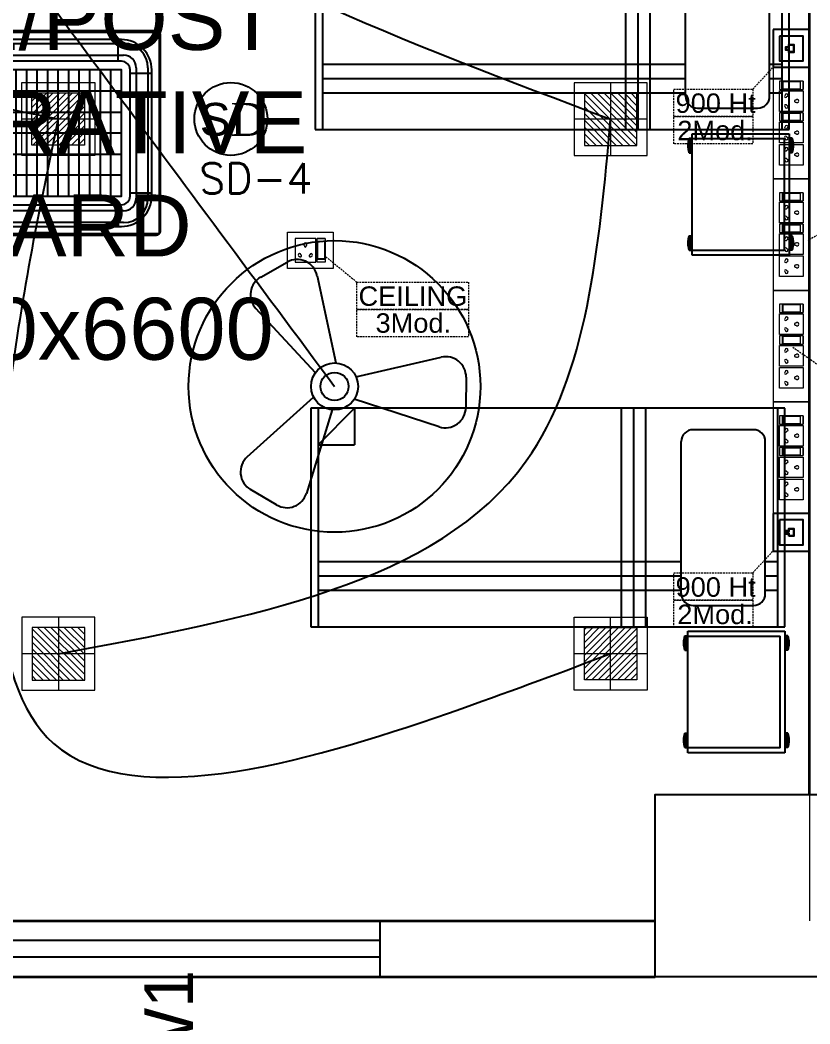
# Model space of a CAD drawing. Extents: x 3505867 to 3988380, y -625948 to -590408.
# Drawn here: x 3531172 to 3534421, y -613377 to -609246 of the extents above; entities that cross this region are included whole.
import ezdxf

# ---------------------------------------------------------------- set-up
doc = ezdxf.new("R2010")
doc.units = 0
doc.header["$LTSCALE"] = 6
doc.header["$MEASUREMENT"] = 0
for name, pattern in [('1', [0]), ('CONTINU', [0]), ('DASHED2', [0.375, 0.25, -0.125])]:
    doc.linetypes.add(name, pattern=pattern)
doc.layers.get('0').update_dxf_attribs({"linetype": 'CONTINUOUS'})
for name, color, linetype in [('24W RAW POWER', 1, 'CONTINUOUS'), ('24W UPS POWER LIGHT', 5, 'CONTINUOUS'), ('COL', 5, 'CONTINUOUS'), ('DIM', 7, 'CONTINUOUS'), ('ELE-1200MM CEILINGFAN', 6, 'CONTINUOUS'), ('ELE-8M 6-16A UPS SOCKET', 223, 'CONTINUOUS'), ('ELE.LAN POINT', 3, 'CONTINUOUS'), ('FA-FIRE TEXT', 7, 'CONTINUOUS'), ('furniture', 33, 'CONTINUOUS'), ('JOINERY', 7, 'CONTINUOUS'), ('LV.CC CEMARA', 66, 'CONTINUOUS'), ('TEXT', 5, 'CONTINUOUS'), ('Window', 161, 'CONTINUOUS')]:
    doc.layers.add(name, color=color, linetype=linetype)
doc.layers.add('CFT_LOOPING', color=7, linetype='1', lineweight=0, true_color=0xd6d600)
for name, color, linetype, lineweight in [('ELE- DBS', 1, 'CONTINUOUS', 9), ('ELE-24W EMERGENCY  LED LIGHT', 5, 'CONTINUOUS', 18), ('ELE-24W LED LIGHT', 1, 'CONTINUOUS', 18), ('ELE-2NOS OF 6-16 RAW POWER SOCKET', 1, 'CONTINUOUS', 20), ('ELE-3NOS 6-16A POWER SOCKET', 5, 'CONTINUOUS', 25), ('ELE. 2N0S OF 6-16 UPS SOCKETS', 191, 'CONTINUOUS', 15), ('ELE. DB', 1, 'CONTINUOUS', 9), ('FA-BELOW SMOKE DERECTOR', 1, 'CONTINUOUS', 25), ('HTL-AC UNIT', 5, 'CONTINUOUS', 25), ('WALL', 10, 'CONTINUOUS', 35)]:
    doc.layers.add(name, color=color, linetype=linetype, lineweight=lineweight)
doc.layers.add('ELE-6A AC SOCKET', color=7, linetype='CONTINUOUS', true_color=0x00ceb6)
doc.layers.add('ELE-LIGHTING WIRING', color=7, linetype='CONTINUOUS', true_color=0x63d7b6)
doc.styles.add('ARIAL', font='')
doc.styles.add('PDF Times New Roman', font='')
doc.styles.add('ROMANS', font='romans.shx')
doc.styles.get("Standard").update_dxf_attribs({"font": 'SIMPLEX'})
doc.styles.get('ARIAL').set_extended_font_data('Arial')
doc.styles.get('PDF Times New Roman').set_extended_font_data('Times New Roman')

# ---------------------------------------------------------------- blocks, each defined once
blk = doc.blocks.new('A$C45A5314D')
at = {"layer": 'furniture', "ltscale": 0.75}
for p, q in [((-1950, 467.5), (-1950, 967.5)), ((-1950, 967.5), (-1550, 967.5)), ((-1550, 967.5), (-1550, 467.5)), ((-1962.2, 946.4), (-1950, 946.4)), ((-1962.2, 946.4), (-1962.2, 887.3)), ((-1930.3, 947.8), (-1930.3, 487.2)), ((-1930.3, 947.8), (-1550, 947.8)), ((-1537.8, 946.4), (-1550, 946.4)), ((-1537.8, 946.4), (-1537.8, 887.3)), ((-1962.2, 887.3), (-1950, 887.3)), ((-1537.8, 887.3), (-1550, 887.3)), ((-1962.2, 545.4), (-1950, 545.4)), ((-1962.2, 545.4), (-1962.2, 486.3)), ((-1537.8, 545.4), (-1550, 545.4)), ((-1537.8, 545.4), (-1537.8, 486.3)), ((-1962.2, 486.3), (-1950, 486.3)), ((-1550, 467.5), (-1950, 467.5)), ((-1550, 487.2), (-1930.3, 487.2)), ((-1537.8, 486.3), (-1550, 486.3))]:
    blk.add_line(p, q, dxfattribs=at)
at = {"layer": 'furniture', "color": 8, "ltscale": 0.75}
for p, q in [((-1962.2, 945.5), (-1950, 945.5)), ((-1962.2, 944.4), (-1950, 944.4)), ((-1962.2, 943.2), (-1950, 943.2)), ((-1962.2, 941.5), (-1950, 941.5)), ((-1962.2, 939.2), (-1950, 939.2)), ((-1962.2, 936.2), (-1950, 936.2)), ((-1962.2, 932), (-1950, 932)), ((-1962.2, 927.1), (-1950, 927.1)), ((-1962.2, 920.9), (-1950, 920.9)), ((-1962.2, 912.9), (-1950, 912.9)), ((-1537.8, 945.5), (-1550, 945.5)), ((-1537.8, 944.4), (-1550, 944.4)), ((-1537.8, 943.2), (-1550, 943.2)), ((-1537.8, 941.5), (-1550, 941.5)), ((-1537.8, 939.2), (-1550, 939.2)), ((-1537.8, 936.2), (-1550, 936.2)), ((-1537.8, 932), (-1550, 932)), ((-1537.8, 927.1), (-1550, 927.1)), ((-1537.8, 920.9), (-1550, 920.9)), ((-1537.8, 912.9), (-1550, 912.9)), ((-1962.2, 906.7), (-1950, 906.7)), ((-1962.2, 901.8), (-1950, 901.8)), ((-1962.2, 897.6), (-1950, 897.6)), ((-1962.2, 894.6), (-1950, 894.6)), ((-1962.2, 892.3), (-1950, 892.3)), ((-1962.2, 890.6), (-1950, 890.6)), ((-1962.2, 889.4), (-1950, 889.4)), ((-1962.2, 888.2), (-1950, 888.2)), ((-1537.8, 906.7), (-1550, 906.7)), ((-1537.8, 901.8), (-1550, 901.8)), ((-1537.8, 897.6), (-1550, 897.6)), ((-1537.8, 894.6), (-1550, 894.6)), ((-1537.8, 892.3), (-1550, 892.3)), ((-1537.8, 890.6), (-1550, 890.6)), ((-1537.8, 889.4), (-1550, 889.4)), ((-1537.8, 888.2), (-1550, 888.2)), ((-1962.2, 544.5), (-1950, 544.5)), ((-1962.2, 543.4), (-1950, 543.4)), ((-1962.2, 542.2), (-1950, 542.2)), ((-1962.2, 540.4), (-1950, 540.4)), ((-1962.2, 538.1), (-1950, 538.1)), ((-1537.8, 544.5), (-1550, 544.5)), ((-1537.8, 543.4), (-1550, 543.4)), ((-1537.8, 542.2), (-1550, 542.2)), ((-1537.8, 540.4), (-1550, 540.4)), ((-1537.8, 538.1), (-1550, 538.1)), ((-1962.2, 535.2), (-1950, 535.2)), ((-1962.2, 531), (-1950, 531)), ((-1962.2, 526.1), (-1950, 526.1)), ((-1962.2, 519.9), (-1950, 519.9)), ((-1962.2, 511.9), (-1950, 511.9)), ((-1962.2, 505.7), (-1950, 505.7)), ((-1962.2, 500.7), (-1950, 500.7)), ((-1962.2, 496.6), (-1950, 496.6)), ((-1537.8, 535.2), (-1550, 535.2)), ((-1537.8, 531), (-1550, 531)), ((-1537.8, 526.1), (-1550, 526.1)), ((-1537.8, 519.9), (-1550, 519.9)), ((-1537.8, 511.9), (-1550, 511.9)), ((-1537.8, 505.7), (-1550, 505.7)), ((-1537.8, 500.7), (-1550, 500.7)), ((-1537.8, 496.6), (-1550, 496.6)), ((-1962.2, 493.6), (-1950, 493.6)), ((-1962.2, 491.3), (-1950, 491.3)), ((-1962.2, 489.6), (-1950, 489.6)), ((-1962.2, 488.4), (-1950, 488.4)), ((-1962.2, 487.2), (-1950, 487.2)), ((-1962.2, 486.3), (-1950, 486.3)), ((-1537.8, 493.6), (-1550, 493.6)), ((-1537.8, 491.3), (-1550, 491.3)), ((-1537.8, 489.6), (-1550, 489.6)), ((-1537.8, 488.4), (-1550, 488.4)), ((-1537.8, 487.2), (-1550, 487.2))]:
    blk.add_line(p, q, dxfattribs=at)
at = {"layer": 'furniture'}
for p, q in [((0, 450), (-1950, 450)), ((-1950, 450), (-1950, -450)), ((-1920.5, 450), (-1920.5, -450)), ((-1376.5, -450), (-1376.5, 450)), ((-1326.5, -450), (-1326.5, 450)), ((-1276.5, -450), (-1276.5, 450)), ((-29.5, -450), (-29.5, 450)), ((0, -450), (0, 450)), ((-1572.3, 361.9), (-1819.8, 361.9)), ((-1920.5, 300), (-1869, 300)), ((-1869, 312.7), (-1869, -312.7)), ((-1523.1, 312.7), (-1523.1, -312.7)), ((-1523.1, 300), (-29.5, 300)), ((-1920.5, 240.9), (-1869, 240.9)), ((-1523.1, 240.9), (-29.5, 240.9)), ((-1920.5, 181.9), (-1869, 181.9)), ((-1523.1, 181.9), (-29.5, 181.9)), ((-179.5, -450), (-29.5, -300)), ((-179.5, -450), (-179.5, -300)), ((-29.5, -300), (-179.5, -300)), ((-1819.8, -361.9), (-1572.3, -361.9)), ((-1950, -450), (0, -450))]:
    blk.add_line(p, q, dxfattribs=at)
at = {"layer": 'furniture', "ltscale": 0.75}
for centre, start, end in [((-1876, 916.9), 161.0754, 198.9247), ((-1624, 916.9), 341.0754, 18.9247), ((-1876, 515.9), 161.0754, 198.9247), ((-1624, 515.9), 341.0754, 18.9247)]:
    blk.add_arc(centre, 91.1, start, end, dxfattribs=at)
at = {"layer": 'furniture'}
for centre, start, end in [((-1819.8, 312.7), 90, 180), ((-1572.3, 312.7), 0, 90), ((-1819.8, -312.7), 180, 270), ((-1572.3, -312.7), 270, 0)]:
    blk.add_arc(centre, 49.2, start, end, dxfattribs=at)
blk = doc.blocks.new('CIVIL IVF')
at = {"layer": 'COL', "color": 8}
blk.add_lwpolyline([(-9260, 1505), (-9260, 755), (-10010, 755), (-10010, 1505)], close=True, dxfattribs=at)
at = {"layer": 'WALL', "color": 8, "linetype": 'ByBlock'}
for p, q in [((-9375, 1505), (-9375, 6910.2)), ((-13440, 985.2), (-10010, 985.2)), ((-15555, 755.2), (-10010, 755.2))]:
    blk.add_line(p, q, dxfattribs=at)
at = {"layer": 'WALL', "color": 8, "lineweight": 0}
blk.add_line((-9375, 2485.2), (-9375, 985.2), dxfattribs=at)
at = {"layer": 'Window', "color": 8, "linetype": 'Continuous'}
for points in [[(-11142.5, 985.2), (-11142.5, 755.2), (-12942.5, 755.2), (-12942.5, 985.2)], [(-11142.5, 905.2), (-11142.5, 835.2), (-12942.5, 835.2), (-12942.5, 905.2)]]:
    blk.add_lwpolyline(points, close=True, dxfattribs=at)
at = {"layer": 'furniture', "color": 8, "linetype": 'Continuous'}
for p, rotation in [((-11408.1, 4692.2), 180.0000131267695), ((-11425.9, 2644.8), 180.0000131267694)]:
    blk.add_blockref('A$C45A5314D', p, dxfattribs=dict(at, rotation=rotation))
at = {"layer": 'DIM', "color": 8, "insert": (-12460.2, 4057.9), "char_height": 255, "width": 2454.158, "attachment_point": 5, "style": 'ARIAL'}
blk.add_mtext('PRE/POST \\POPERATIVE WARD\\P6180x6600', dxfattribs=at)
at = {"layer": 'JOINERY', "color": 8, "style": 'ARIAL', "width": 1}
blk.add_text('W1', height=200, rotation=90, dxfattribs=at).set_placement((-11910.9, 363.6))
blk = doc.blocks.new('24w led light')
at = {"layer": 'ELE-24W LED LIGHT', "color": 1, "lineweight": 0}
for p, q in [((159, 159), (-160, 159)), ((-160, 159), (-160, -160)), ((-0.5, -160), (-0.5, 159)), ((159, -160), (159, 159)), ((114.5, 114.5), (-115.5, 114.5)), ((-115.5, 114.5), (-115.5, -115.5)), ((110.2, -115.5), (-115.5, 110.2)), ((114.5, -91.7), (-91.7, 114.5)), ((114.5, -63.5), (-63.5, 114.5)), ((114.5, -35.3), (-35.3, 114.5)), ((114.5, -7.1), (-7.1, 114.5)), ((114.5, 21.1), (21.1, 114.5)), ((114.5, 49.3), (49.3, 114.5)), ((114.5, 77.5), (77.5, 114.5)), ((114.5, 105.7), (105.7, 114.5)), ((114.5, -115.5), (114.5, 114.5)), ((82, -115.5), (-115.5, 82)), ((53.8, -115.5), (-115.5, 53.8)), ((25.6, -115.5), (-115.5, 25.6)), ((-160, -0.5), (159, -0.5)), ((-2.6, -115.5), (-115.5, -2.6)), ((-30.8, -115.5), (-115.5, -30.8)), ((-59, -115.5), (-115.5, -59)), ((-87.2, -115.5), (-115.5, -87.2)), ((-115.4, -115.5), (-115.5, -115.4)), ((-115.5, -115.5), (114.5, -115.5)), ((-160, -160), (159, -160))]:
    blk.add_line(p, q, dxfattribs=at)
blk = doc.blocks.new('A$C07FB25EA')
at = {"layer": 'ELE-1200MM CEILINGFAN', "color": 3}
for p, q in [((6.53, 13.37), (9.47, 11.64)), ((0.26, 2.64), (3.17, 12.07)), ((9.84, 7.94), (2.36, 1.21)), ((-11.8, 4.55), (-2.22, 1.44)), ((-14.84, -1.03), (-14.81, 2.38)), ((-2.41, -1.1), (-12.04, -3.29)), ((2.16, -1.54), (8.87, -8.78)), ((1.96, -12.49), (-0.13, -2.65)), ((8.31, -12.34), (5.35, -14.02))]:
    blk.add_line(p, q, dxfattribs=at)
at = {"layer": 'ELE-1200MM CEILINGFAN', "color": 5, "ltscale": 10}
blk.add_circle((0, 0), 16.45, dxfattribs=at)
at = {"layer": 'ELE-1200MM CEILINGFAN', "color": 3}
for radius in [2.65, 1.58]:
    blk.add_circle((0, 0), radius, dxfattribs=at)
for centre, start, end in [((5.36, 11.38), 59.5281, 162.5229), ((8.3, 9.66), 311.9493, 59.5281), ((-12.51, 2.36), 71.9493, 179.5281), ((-12.54, -1.05), 179.5281, 282.5229), ((7.18, -10.34), 299.5281, 42.5229), ((4.21, -12.02), 191.9493, 299.5281)]:
    blk.add_arc(centre, 2.3, start, end, dxfattribs=at)
blk = doc.blocks.new('24w led emeregency')
at = {"layer": 'ELE-24W EMERGENCY  LED LIGHT'}
h = blk.add_hatch(dxfattribs=at)
h.set_pattern_fill('ANSI31', scale=166.67, style=0)
h.paths.add_polyline_path([(-115.4, -115.4), (-115.4, 115.4), (115.4, 115.4), (115.4, -115.4)])
at = {"layer": 'ELE-24W EMERGENCY  LED LIGHT', "color": 5}
for p, q in [((0, 160), (0, -160)), ((-160, 0), (160, 0))]:
    blk.add_line(p, q, dxfattribs=at)
for points in [[(-160, -160), (-160, 160), (160, 160), (160, -160)], [(-115.4, -115.4), (-115.4, 115.4), (115.4, 115.4), (115.4, -115.4)]]:
    blk.add_lwpolyline(points, close=True, dxfattribs=at)
blk = doc.blocks.new('WDD')
at = {"layer": 'ELE-LIGHTING WIRING', "linetype": 'ByBlock'}
for points in [[(19322.8, 7225, 0), (20610.7, 5469.1), (22476.3, 2949.5, 0)], [(19068.9, 4049.5, 0), (19931.8, 4209.7), (21339.5, 4050.5, 0)], [(21339.5, 4050.5, 0), (21137.6, 2917.9), (21320.9, 1480), (22999.7, 1624.4), (23611.6, 1850, 0)]]:
    blk.add_spline(points, degree=3, dxfattribs=at)
at = {"layer": 'ELE-LIGHTING WIRING', "color": 254, "linetype": 'ByBlock'}
for points in [[(19540.1, 7225, 0), (21260.3, 5200.9), (23612.1, 4049.5, 0)], [(21340.5, 1849.5, 0), (23264.8, 2642.7), (23612.1, 4049.5, 0)]]:
    blk.add_spline(points, degree=3, dxfattribs=at)
at = {"layer": '24W RAW POWER', "lineweight": 9, "xscale": -0.9404388715045132, "yscale": 0.9404388715045132, "zscale": 0.9404388715045132}
for p in [(21339.5, 4050.5, 0), (23611.6, 1850, 0)]:
    blk.add_blockref('24w led light', p, dxfattribs=at)
at = {"layer": '24W UPS POWER LIGHT', "lineweight": 9, "xscale": -0.9375000000222322, "yscale": 0.9375000000222322, "zscale": 0.9375000000222322}
for p in [(23612.1, 4049.5, 0), (21340.5, 1849.5, 0)]:
    blk.add_blockref('24w led emeregency', p, dxfattribs=at)
at = {"layer": 'ELE-1200MM CEILINGFAN', "color": 7, "ltscale": 8, "xscale": 36.47592107175105, "yscale": 36.47592107175105, "zscale": 36.47592107175105, "rotation": 180}
blk.add_blockref('A$C07FB25EA', (22476.3, 2949.5, 0), dxfattribs=at)
blk = doc.blocks.new('543WYH')
at = {"layer": 'ELE-2NOS OF 6-16 RAW POWER SOCKET', "color": 30, "linetype": 'ByBlock'}
for p, q in [((-123.5, -57), (-123.5, -90.8)), ((-26.5, -57), (-123.5, -57)), ((-26.5, -57), (-123.5, -57)), ((-113, -59.8), (-113, -88)), ((-37, -59.8), (-113, -59.8)), ((-109.6, -59.8), (-109.6, -88)), ((-37, -88), (-37, -59.8)), ((-26.5, -57), (-26.5, -90.8)), ((-26.5, -90.8), (-26.5, -57)), ((-123.5, -90.8), (-26.5, -90.8)), ((-123.5, -96.4), (-26.5, -96.4)), ((-123.5, -181.4), (-123.5, -96.4)), ((-113, -88), (-37, -88)), ((-26.5, -96.4), (-26.5, -181.4)), ((-26.5, -181.4), (-123.5, -181.4)), ((-123.5, -187.1), (-123.5, -220.9)), ((-26.5, -187.1), (-123.5, -187.1)), ((-26.5, -187.1), (-123.5, -187.1)), ((-113, -189.9), (-113, -218)), ((-37, -189.9), (-113, -189.9)), ((-109.6, -189.9), (-109.6, -218)), ((-37, -218), (-37, -189.9)), ((-26.5, -187.1), (-26.5, -220.9)), ((-26.5, -220.9), (-26.5, -187.1)), ((-123.5, -220.9), (-26.5, -220.9)), ((-123.5, -311.5), (-123.5, -226.5)), ((-123.5, -226.5), (-26.5, -226.5)), ((-113, -218), (-37, -218)), ((-26.5, -226.5), (-26.5, -311.5)), ((-26.5, -311.5), (-123.5, -311.5)), ((-123.5, -402.2), (-123.5, -317.1)), ((-123.5, -317.1), (-26.5, -317.1)), ((-26.5, -317.1), (-26.5, -402.2)), ((-26.5, -402.2), (-123.5, -402.2))]:
    blk.add_line(p, q, dxfattribs=at)
blk.add_lwpolyline([(-150, 0), (-150, -459.1), (0, -459.1), (0, 0)], close=True, dxfattribs=at)
for centre, radius, start, end in [((-97.9, -119.2), 4.6, 112.6838, 345.0951), ((-93.9, -114.7), 5.7, 275.2689, 182.51), ((-97.9, -158.6), 4.6, 14.9049, 247.3162), ((-93.9, -163.1), 5.7, 177.49, 84.7311), ((-57.7, -138.9), 4.22, 71.4031, 288.5969), ((-51, -138.9), 6.62, 217.1584, 142.8416), ((-97.9, -249.3), 4.6, 112.6838, 345.0951), ((-93.9, -244.8), 5.7, 275.2689, 182.51), ((-97.9, -288.7), 4.6, 14.9049, 247.3162), ((-93.9, -293.2), 5.7, 177.49, 84.7311), ((-57.7, -269), 4.22, 71.4031, 288.5969), ((-51, -269), 6.62, 217.1584, 142.8416), ((-93.9, -335.4), 5.7, 275.2689, 182.51), ((-97.9, -339.9), 4.6, 112.6838, 345.0951), ((-57.7, -359.7), 4.22, 71.4031, 288.5969), ((-51, -359.7), 6.62, 217.1584, 142.8416), ((-97.9, -379.4), 4.6, 14.9049, 247.3162), ((-93.9, -383.9), 5.7, 177.49, 84.7311)]:
    blk.add_arc(centre, radius, start, end, dxfattribs=at)
blk = doc.blocks.new('543E')
at = {"layer": 'ELE. 2N0S OF 6-16 UPS SOCKETS', "color": 72, "linetype": 'ByBlock'}
for p, q in [((-123.5, -57), (-123.5, -90.8)), ((-26.5, -57), (-123.5, -57)), ((-26.5, -57), (-123.5, -57)), ((-113, -59.8), (-113, -88)), ((-37, -59.8), (-113, -59.8)), ((-109.6, -59.8), (-109.6, -88)), ((-37, -88), (-37, -59.8)), ((-26.5, -57), (-26.5, -90.8)), ((-26.5, -90.8), (-26.5, -57)), ((-123.5, -90.8), (-26.5, -90.8)), ((-123.5, -96.4), (-26.5, -96.4)), ((-123.5, -181.4), (-123.5, -96.4)), ((-113, -88), (-37, -88)), ((-26.5, -96.4), (-26.5, -181.4)), ((-26.5, -181.4), (-123.5, -181.4)), ((-123.5, -187.1), (-123.5, -220.9)), ((-26.5, -187.1), (-123.5, -187.1)), ((-26.5, -187.1), (-123.5, -187.1)), ((-113, -189.9), (-113, -218)), ((-37, -189.9), (-113, -189.9)), ((-109.6, -189.9), (-109.6, -218)), ((-37, -218), (-37, -189.9)), ((-26.5, -187.1), (-26.5, -220.9)), ((-26.5, -220.9), (-26.5, -187.1)), ((-123.5, -220.9), (-26.5, -220.9)), ((-123.5, -311.5), (-123.5, -226.5)), ((-123.5, -226.5), (-26.5, -226.5)), ((-113, -218), (-37, -218)), ((-26.5, -226.5), (-26.5, -311.5)), ((-26.5, -311.5), (-123.5, -311.5)), ((-123.5, -402.2), (-123.5, -317.1)), ((-123.5, -317.1), (-26.5, -317.1)), ((-26.5, -317.1), (-26.5, -402.2)), ((-26.5, -402.2), (-123.5, -402.2))]:
    blk.add_line(p, q, dxfattribs=at)
blk.add_lwpolyline([(-150, 0), (-150, -459.1), (0, -459.1), (0, 0)], close=True, dxfattribs=at)
for centre, radius, start, end in [((-97.9, -119.2), 4.6, 112.6838, 345.0951), ((-93.9, -114.7), 5.7, 275.2689, 182.51), ((-97.9, -158.6), 4.6, 14.9049, 247.3162), ((-93.9, -163.1), 5.7, 177.49, 84.7311), ((-57.7, -138.9), 4.22, 71.4031, 288.5969), ((-51, -138.9), 6.62, 217.1584, 142.8416), ((-97.9, -249.3), 4.6, 112.6838, 345.0951), ((-93.9, -244.8), 5.7, 275.2689, 182.51), ((-97.9, -288.7), 4.6, 14.9049, 247.3162), ((-93.9, -293.2), 5.7, 177.49, 84.7311), ((-57.7, -269), 4.22, 71.4031, 288.5969), ((-51, -269), 6.62, 217.1584, 142.8416), ((-93.9, -335.4), 5.7, 275.2689, 182.51), ((-97.9, -339.9), 4.6, 112.6838, 345.0951), ((-57.7, -359.7), 4.22, 71.4031, 288.5969), ((-51, -359.7), 6.62, 217.1584, 142.8416), ((-97.9, -379.4), 4.6, 14.9049, 247.3162), ((-93.9, -383.9), 5.7, 177.49, 84.7311)]:
    blk.add_arc(centre, radius, start, end, dxfattribs=at)
blk = doc.blocks.new('EQ2WE')
at = {"layer": 'ELE-6A AC SOCKET', "lineweight": 0}
for p, q in [((-98.7, 169.5), (-215.4, 169.5)), ((-215.4, 169.5), (-215.4, 36.3)), ((-98.7, 36.3), (-98.7, 169.5)), ((-91, 36.3), (-91, 169.5)), ((-91, 169.5), (-44.6, 169.5)), ((-44.6, 169.5), (-91, 169.5)), ((-87.1, 50.8), (-87.1, 155)), ((-87.1, 155), (-48.5, 155)), ((-48.5, 155), (-48.5, 50.8)), ((-44.6, 169.5), (-44.6, 36.3)), ((-44.6, 169.5), (-44.6, 36.3)), ((-215.4, 36.3), (-98.7, 36.3)), ((-44.6, 36.3), (-91, 36.3)), ((-48.5, 55.5), (-87.1, 55.5)), ((-48.5, 50.8), (-87.1, 50.8))]:
    blk.add_line(p, q, dxfattribs=at)
blk.add_lwpolyline([(0, 0), (-257.3, 0), (-257.3, 205.9), (0, 205.9)], close=True, dxfattribs=at)
for centre, radius, start, end in [((-157.1, 135.8), 9.08, 307.1584, 232.8416), ((-157.1, 126.7), 5.79, 161.4031, 18.5969), ((-190.3, 76.9), 7.83, 5.2689, 272.51), ((-184.2, 71.6), 6.31, 202.6838, 75.0951), ((-130, 71.6), 6.31, 104.9049, 337.3162), ((-123.8, 76.9), 7.83, 267.49, 174.7311)]:
    blk.add_arc(centre, radius, start, end, dxfattribs=at)
blk = doc.blocks.new('SFDS')
at = {"layer": 'CFT_LOOPING', "color": 7, "linetype": 'DASHED2', "ltscale": 5}
for p, q in [((24554.1, 3621.1), (24424.1, 3550.5)), ((22440.9, 3483.1), (22567.7, 3379.3)), ((24523.9, 2996.4), (24358, 3112.1))]:
    blk.add_line(p, q, dxfattribs=at)
for points in [[(22567.7, 3379.3), (23027, 3379.3), (23027, 3266.8), (22567.7, 3266.8)], [(22567.7, 3266.8), (23027, 3266.8), (23027, 3154.3), (22567.7, 3154.3)]]:
    blk.add_lwpolyline(points, close=True, dxfattribs=at)
at = {"layer": 'ELE-3NOS 6-16A POWER SOCKET', "color": 254, "linetype": 'ByBlock'}
for p in [(24430, 4263), (24430, 3803.8)]:
    blk.add_blockref('543WYH', p, dxfattribs=at)
at = {"layer": 'ELE-6A AC SOCKET', "color": 254, "linetype": 'ByBlock', "xscale": 0.7286145446852714, "yscale": 0.7286145446852714, "zscale": 0.7286145446852714}
blk.add_blockref('EQ2WE', (22470.7, 3434.6), dxfattribs=at)
at = {"layer": 'ELE-8M 6-16A UPS SOCKET', "color": 254, "linetype": 'ByBlock'}
for p in [(24430, 3344.7), (24430, 2885.6)]:
    blk.add_blockref('543E', p, dxfattribs=at)
at = {"layer": 'TEXT', "color": 7, "char_height": 80, "attachment_point": 1}
for s, insert, width in [('\\A1;{\\fArial|b0|i0|c0|p34;CEILING}', (22575.1, 3361.2), 8957.987), ('\\A1;{\\fArial|b0|i0|c0|p34;3Mod.}', (22645.1, 3250.6), 352.575)]:
    blk.add_mtext(s, dxfattribs=dict(at, insert=insert, width=width))
blk = doc.blocks.new('Voice')
at = {"layer": 'ELE.LAN POINT', "color": 6}
for points in [[(0, -31.8), (127.9, -31.8), (127.9, 92), (0, 92)], [(21.9, -10), (106, -10), (106, 70.1), (21.9, 70.1)], [(77.3, 21.4), (69.7, 21.4), (69.7, 11.7), (58.1, 11.7), (58.1, 21.4), (50.6, 21.4), (50.6, 38.7), (77.3, 38.7)], [(75.9, 22.8), (68.4, 22.8), (68.4, 13), (59.5, 13), (59.5, 22.8), (52, 22.8), (52, 37.4), (75.9, 37.4)]]:
    blk.add_lwpolyline(points, close=True, dxfattribs=at)
blk = doc.blocks.new('SMOKE DETECTOR')
at = {"layer": 'FA-BELOW SMOKE DERECTOR', "color": 7}
blk.add_circle((931028.7, -118293.9), 166, dxfattribs=at)
at = {"layer": 'FA-BELOW SMOKE DERECTOR', "insert": (930887.1, -118373), "char_height": 150, "attachment_point": 7, "style": 'PDF Times New Roman'}
blk.add_mtext('{\\fArial|b0|i0|c0|p34;S}D', dxfattribs=at)
blk = doc.blocks.new('EFRWR')
at = {"layer": 'CFT_LOOPING', "color": 7, "linetype": 'DASHED2', "ltscale": 5}
for p, q in [((24196.6, 4173.5), (24280, 4263)), ((24196.6, 2182.1), (24280, 2271.6))]:
    blk.add_line(p, q, dxfattribs=at)
for points in [[(23871.8, 4173.5), (24196.6, 4173.5), (24196.6, 4061), (23871.8, 4061)], [(23871.8, 4061), (24196.6, 4061), (24196.6, 3948.5), (23871.8, 3948.5)], [(23871.8, 2182.1), (24196.6, 2182.1), (24196.6, 2069.6), (23871.8, 2069.6)], [(23871.8, 2069.6), (24196.6, 2069.6), (24196.6, 1957.1), (23871.8, 1957.1)]]:
    blk.add_lwpolyline(points, close=True, dxfattribs=at)
at = {"layer": 'ELE.LAN POINT', "color": 7, "xscale": 1.211286963933217, "yscale": 1.211286963933217, "zscale": 1.211286963933217, "rotation": 270.0000000000001}
for p in [(24318.6, 4417.9), (24318.6, 2426.5)]:
    blk.add_blockref('Voice', p, dxfattribs=at)
at = {"layer": 'FA-BELOW SMOKE DERECTOR', "color": 6, "xscale": 0.9035551315104862, "yscale": 0.9035551315104862, "zscale": 0.9035551315104862}
blk.add_blockref('SMOKE DETECTOR', (-819185.6, 110935.5, 0), dxfattribs=at)
blk.add_blockref('SMOKE DETECTOR', (-819185.6, 110935.5, 0), dxfattribs=at)
at = {"layer": 'FA-FIRE TEXT', "color": 200, "linetype": 'CONTINU', "insert": (21919.5, 3868.3), "char_height": 125, "width": 349.838, "attachment_point": 1, "style": 'ROMANS'}
blk.add_mtext('{\\C256;SD-4\\P}', dxfattribs=at)
blk.add_mtext('{\\C256;SD-4\\P}', dxfattribs=at)
at = {"layer": 'TEXT', "color": 7, "char_height": 80, "attachment_point": 1}
for s, insert, width in [('\\A1;{\\fArial|b0|i0|c0|p34;900 Ht\\P}', (23879.2, 4155.4), 8957.987), ('\\A1;{\\fArial|b0|i0|c0|p34;2Mod.\\P}', (23886.2, 4042.9), 352.575), ('\\A1;{\\fArial|b0|i0|c0|p34;900 Ht\\P}', (23879.2, 2164), 8957.987), ('\\A1;{\\fArial|b0|i0|c0|p34;2Mod.\\P}', (23886.2, 2051.5), 352.575)]:
    blk.add_mtext(s, dxfattribs=dict(at, insert=insert, width=width))
blk = doc.blocks.new('CASSETTE UNIT - 3TR')
at = {"layer": 'HTL-AC UNIT', "color": 3}
for p, q in [((953753.2, -137420.8), (954583.3, -137420.8)), ((953753.2, -138250.3), (953753.2, -137420.8)), ((954583.3, -137420.8), (954583.3, -138250.3)), ((953951.9, -138095), (953951.9, -137576.1)), ((953995.2, -138095), (953995.2, -137576.1)), ((954038.4, -138095), (954038.4, -137576.1)), ((954081.7, -138095), (954081.7, -137576.1)), ((954124.9, -138095), (954124.9, -137576.1)), ((954168.2, -138095), (954168.2, -137576.1)), ((954211.4, -138095), (954211.4, -137576.1)), ((954254.8, -138095), (954254.8, -137576.1)), ((954298.1, -138095), (954298.1, -137576.1)), ((954341.3, -138095), (954341.3, -137576.1)), ((954384.6, -138095), (954384.6, -137576.1)), ((954428, -137663.5), (953908.5, -137663.5)), ((953908.5, -137750), (954428, -137750)), ((954428, -137836.5), (953908.5, -137836.5)), ((953908.5, -137923.1), (954428, -137923.1)), ((954428, -138009.6), (953908.5, -138009.6)), ((954583.3, -138250.3), (953753.2, -138250.3))]:
    blk.add_line(p, q, dxfattribs=at)
at = {"layer": 'HTL-AC UNIT', "color": 1}
for p, q in [((953899.9, -137466.7), (954436.6, -137466.7)), ((953899.9, -137515.2), (954436.6, -137515.2)), ((953799.1, -138103.6), (953799.1, -137567.5)), ((953847.6, -138103.6), (953847.6, -137567.5)), ((954488.9, -137567.5), (954488.9, -138103.6)), ((954537.4, -138103.6), (954537.4, -137567.5)), ((954436.6, -138155.9), (953899.9, -138155.9)), ((954436.6, -138204.4), (953899.9, -138204.4))]:
    blk.add_line(p, q, dxfattribs=at)
at = {"layer": 'HTL-AC UNIT', "color": 8}
for p, q in [((953921.7, -137540.4), (953921.7, -137451.2)), ((954414.8, -137540.4), (954414.8, -137451.2)), ((953872.8, -137589.3), (953783.6, -137589.3)), ((954463.7, -137589.3), (954552.9, -137589.3)), ((953872.8, -138081.8), (953783.6, -138081.8)), ((954463.7, -138081.8), (954552.9, -138081.8)), ((953921.7, -138130.7), (953921.7, -138219.9)), ((954414.8, -138130.7), (954414.8, -138219.9))]:
    blk.add_line(p, q, dxfattribs=at)
at = {"layer": 'HTL-AC UNIT', "color": 3}
blk.add_lwpolyline([(953765.8, -138255.6), (954570.7, -138255.6, 0.414214), (954588.5, -138237.7), (954588.5, -137433.4, 0.414214), (954570.7, -137415.6), (953765.8, -137415.6, 0.414214), (953747.9, -137433.4), (953747.9, -138237.7, 0.414214)], format="xyb", close=True, dxfattribs=at)
at = {"layer": 'HTL-AC UNIT', "color": 8}
for points in [[(953908.5, -138219.9), (954428, -138219.9, 0.414214), (954552.9, -138095), (954552.9, -137576.1, 0.414214), (954428, -137451.2), (953908.5, -137451.2, 0.414214), (953783.6, -137576.1), (953783.6, -138095, 0.414214)], [(953908.5, -138130.7), (954428, -138130.7, 0.414214), (954463.7, -138095), (954463.7, -137576.1, 0.414214), (954428, -137540.4), (953908.5, -137540.4, 0.414214), (953872.8, -137576.1), (953872.8, -138095, 0.414214)]]:
    blk.add_lwpolyline(points, format="xyb", close=True, dxfattribs=at)
blk.add_lwpolyline([(953908.5, -138095), (954428, -138095), (954428, -137576.1), (953908.5, -137576.1)], close=True, dxfattribs=at)
at = {"layer": 'HTL-AC UNIT', "color": 1}
for centre, radius, start, end in [((953899.9, -137567.5), 100.7, 90, 180), ((954436.6, -137567.5), 100.7, 0, 90), ((953899.9, -137567.5), 52.3, 90, 180), ((954436.6, -137567.5), 52.3, 0, 90), ((953899.9, -138103.6), 100.7, 180, 270), ((953899.9, -138103.6), 52.3, 180, 270), ((954436.6, -138103.6), 52.3, 270, 0), ((954436.6, -138103.6), 100.7, 270, 0)]:
    blk.add_arc(centre, radius, start, end, dxfattribs=at)
blk = doc.blocks.new('DAD')
at = {"layer": 'HTL-AC UNIT'}
blk.add_blockref('CASSETTE UNIT - 3TR', (-932828.2, 141828.1), dxfattribs=at)

msp = doc.modelspace()

# ---------------------------------------------------------------- block references
at = {"linetype": 'ByBlock'}
msp.add_blockref('CIVIL IVF', (3543794, -613938.4), dxfattribs=at)
at = {"layer": 'ELE- DBS', "color": 0, "linetype": 'ByBlock'}
msp.add_blockref('SFDS', (3509989, -613703.2), dxfattribs=at)
at = {"layer": 'ELE. DB', "color": 0, "linetype": 'ByBlock'}
msp.add_blockref('WDD', (3509989, -613703.2), dxfattribs=at)
at = {"layer": 'HTL-AC UNIT', "color": 0, "linetype": 'ByBlock'}
msp.add_blockref('DAD', (3509989, -613703.2), dxfattribs=at)
at = {"layer": 'LV.CC CEMARA', "color": 0, "linetype": 'ByBlock'}
msp.add_blockref('EFRWR', (3509989, -613703.2), dxfattribs=at)

doc.saveas('drawing.dxf')
